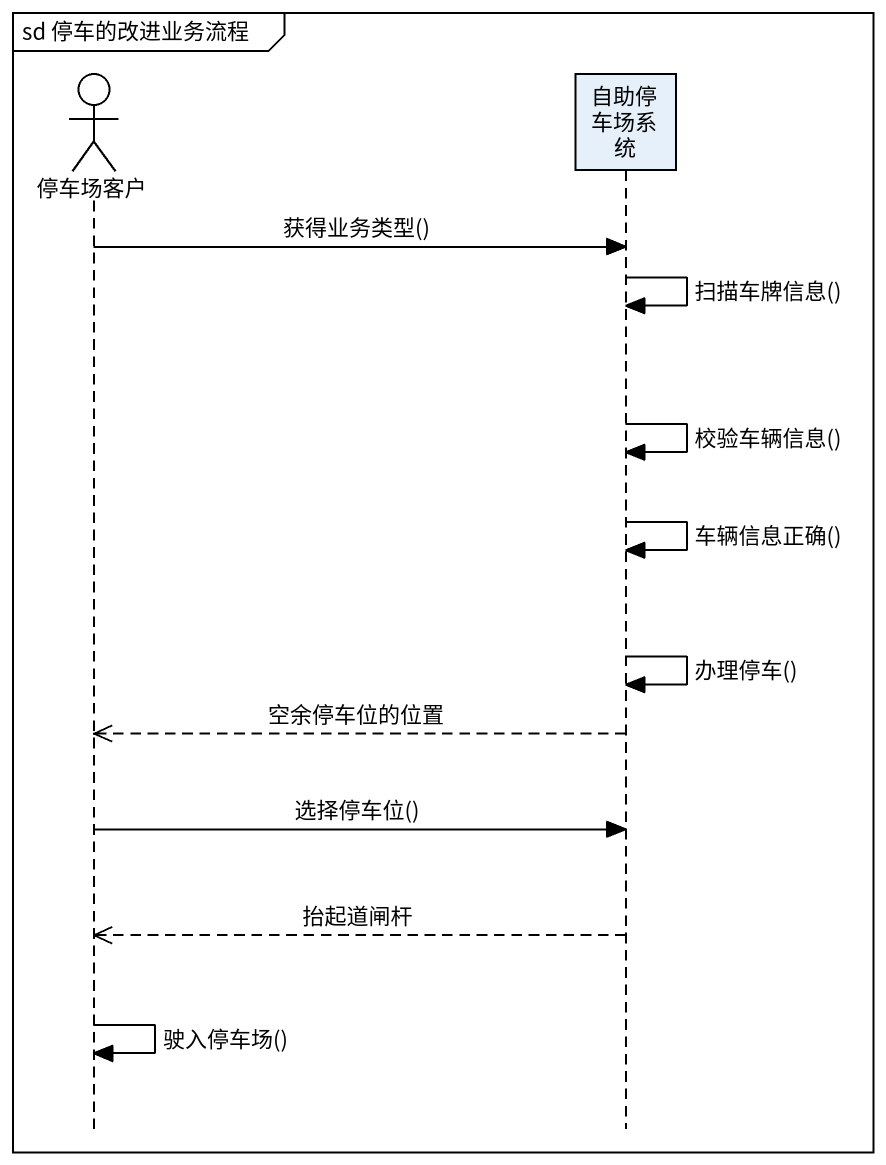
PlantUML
@startuml
mainframe sd 停车的改进业务流程
hide footbox
actor 停车场客户
participant 自助停车场系统

停车场客户 -> 自助停车场系统 : 获得业务类型()
自助停车场系统 -> 自助停车场系统 : 扫描车牌信息()
自助停车场系统 -> 自助停车场系统 : 校验车辆信息()
自助停车场系统 -> 自助停车场系统 : 车辆信息正确()
自助停车场系统 -> 自助停车场系统 : 办理停车()
自助停车场系统 -->> 停车场客户 : 空余停车位的位置
停车场客户 -> 自助停车场系统 : 选择停车位()
自助停车场系统 -->> 停车场客户 : 抬起道闸杆
停车场客户 -> 停车场客户 : 驶入停车场()
@enduml
